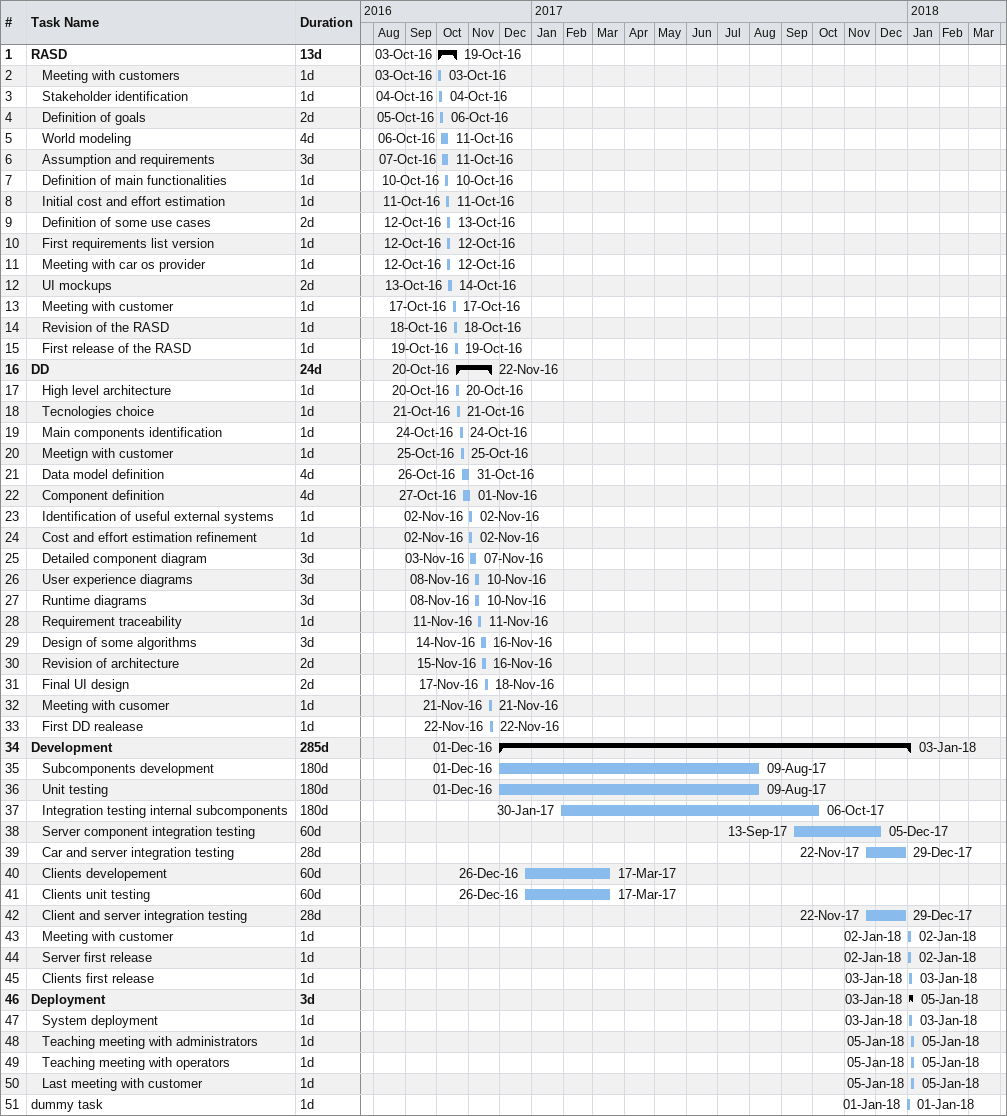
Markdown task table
| ID | Level | Task | Duration | Start | Finish |
|---|---|---|---|---|---|
| 1 | 1 | **RASD** | 13d | 2016-10-03 | 2016-10-19 |
| 2 | 2 | Meeting with customers | 1d | 2016-10-03 | 2016-10-03 |
| 3 | 2 | Stakeholder identification | 1d | 2016-10-04 | 2016-10-04 |
| 4 | 2 | Definition of goals | 2d | 2016-10-05 | 2016-10-06 |
| 5 | 2 | World modeling | 4d | 2016-10-06 | 2016-10-11 |
| 6 | 2 | Assumption and requirements | 3d | 2016-10-07 | 2016-10-11 |
| 7 | 2 | Definition of main functionalities | 1d | 2016-10-10 | 2016-10-10 |
| 8 | 2 | Initial cost and effort estimation | 1d | 2016-10-11 | 2016-10-11 |
| 9 | 2 | Definition of some use cases | 2d | 2016-10-12 | 2016-10-13 |
| 10 | 2 | First requirements list version | 1d | 2016-10-12 | 2016-10-12 |
| 11 | 2 | Meeting with car os provider | 1d | 2016-10-12 | 2016-10-12 |
| 12 | 2 | UI mockups | 2d | 2016-10-13 | 2016-10-14 |
| 13 | 2 | Meeting with customer | 1d | 2016-10-17 | 2016-10-17 |
| 14 | 2 | Revision of the RASD | 1d | 2016-10-18 | 2016-10-18 |
| 15 | 2 | First release of the RASD | 1d | 2016-10-19 | 2016-10-19 |
| 16 | 1 | **DD** | 24d | 2016-10-20 | 2016-11-22 |
| 17 | 2 | High level architecture | 1d | 2016-10-20 | 2016-10-20 |
| 18 | 2 | Tecnologies choice | 1d | 2016-10-21 | 2016-10-21 |
| 19 | 2 | Main components identification | 1d | 2016-10-24 | 2016-10-24 |
| 20 | 2 | Meetign with customer | 1d | 2016-10-25 | 2016-10-25 |
| 21 | 2 | Data model definition | 4d | 2016-10-26 | 2016-10-31 |
| 22 | 2 | Component definition | 4d | 2016-10-27 | 2016-11-01 |
| 23 | 2 | Identification of useful external systems | 1d | 2016-11-02 | 2016-11-02 |
| 24 | 2 | Cost and effort estimation refinement | 1d | 2016-11-02 | 2016-11-02 |
| 25 | 2 | Detailed component diagram | 3d | 2016-11-03 | 2016-11-07 |
| 26 | 2 | User experience diagrams | 3d | 2016-11-08 | 2016-11-10 |
| 27 | 2 | Runtime diagrams | 3d | 2016-11-08 | 2016-11-10 |
| 28 | 2 | Requirement traceability | 1d | 2016-11-11 | 2016-11-11 |
| 29 | 2 | Design of some algorithms | 3d | 2016-11-14 | 2016-11-16 |
| 30 | 2 | Revision of architecture | 2d | 2016-11-15 | 2016-11-16 |
| 31 | 2 | Final UI design | 2d | 2016-11-17 | 2016-11-18 |
| 32 | 2 | Meeting with cusomer | 1d | 2016-11-21 | 2016-11-21 |
| 33 | 2 | First DD realease | 1d | 2016-11-22 | 2016-11-22 |
| 34 | 1 | **Development** | 285d | 2016-12-01 | 2018-01-03 |
| 35 | 2 | Subcomponents development | 180d | 2016-12-01 | 2017-08-09 |
| 36 | 2 | Unit testing | 180d | 2016-12-01 | 2017-08-09 |
| 37 | 2 | Integration testing internal subcomponents | 180d | 2017-01-30 | 2017-10-06 |
| 38 | 2 | Server component integration testing | 60d | 2017-09-13 | 2017-12-05 |
| 39 | 2 | Car and server integration testing | 28d | 2017-11-22 | 2017-12-29 |
| 40 | 2 | Clients developement | 60d | 2016-12-26 | 2017-03-17 |
| 41 | 2 | Clients unit testing | 60d | 2016-12-26 | 2017-03-17 |
| 42 | 2 | Client and server integration testing | 28d | 2017-11-22 | 2017-12-29 |
| 43 | 2 | Meeting with customer | 1d | 2018-01-02 | 2018-01-02 |
| 44 | 2 | Server first release | 1d | 2018-01-02 | 2018-01-02 |
| 45 | 2 | Clients first release | 1d | 2018-01-03 | 2018-01-03 |
| 46 | 1 | **Deployment** | 3d | 2018-01-03 | 2018-01-05 |
| 47 | 2 | System deployment | 1d | 2018-01-03 | 2018-01-03 |
| 48 | 2 | Teaching meeting with administrators | 1d | 2018-01-05 | 2018-01-05 |
| 49 | 2 | Teaching meeting with operators | 1d | 2018-01-05 | 2018-01-05 |
| 50 | 2 | Last meeting with customer | 1d | 2018-01-05 | 2018-01-05 |
| 51 | 1 | dummy task | 1d | 2018-01-01 | 2018-01-01 |
